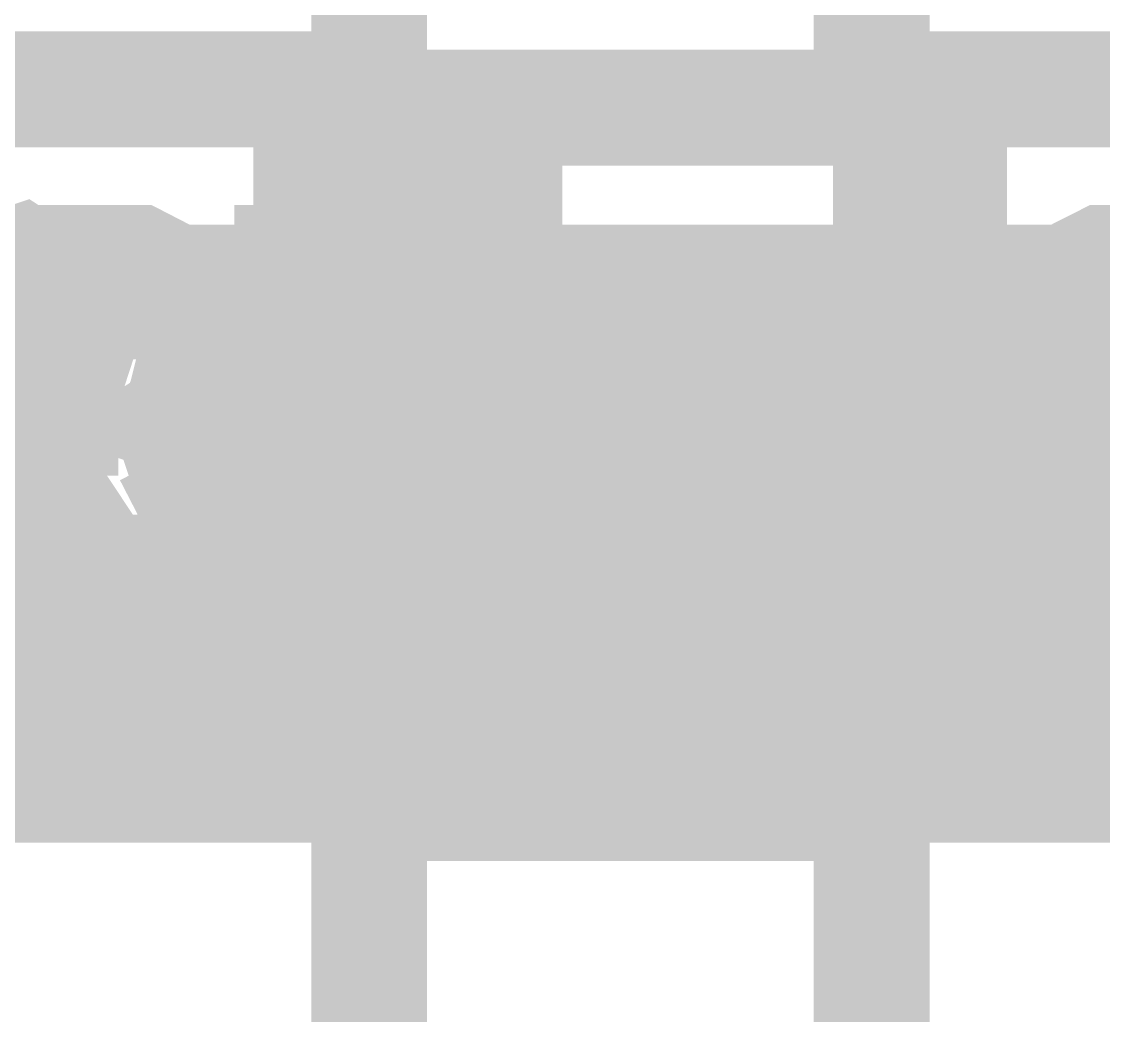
# Model space of a CAD drawing. Extents: x 0.1 to 11.6, y 0.3 to 16.2.
# Drawn here: x 8.2833 to 8.3767, y 12.2401 to 12.3258 of the extents above; entities that cross this region are included whole.
import ezdxf

# ---------------------------------------------------------------- set-up
doc = ezdxf.new("R2010")
doc.units = 0
doc.header["$MEASUREMENT"] = 0

msp = doc.modelspace()

# ---------------------------------------------------------------- linework, layer by layer
at = {"color": 0}
for points, const_width in [([(8.31332, 12.67), (8.31332, 12.3184)], 0.01), ([(8.35667, 12.3184), (8.35667, 12.67)], 0.01), ([(8.31332, 12.32), (8.25667, 12.32)], 0.01), ([(8.41336, 12.32), (8.35667, 12.32)], 0.01), ([(8.30832, 12.3184), (8.30832, 12.3033)], 0.01), ([(8.30832, 12.3184), (8.31, 12.3184)], 0.01), ([(8.30832, 12.3184), (8.33501, 12.3184)], 0.01), ([(8.35667, 12.32), (8.31332, 12.32)], 0.006667), ([(8.33501, 12.3184), (8.36165, 12.3184)], 0.01), ([(8.36333, 12.3184), (8.36165, 12.3184)], 0.01), ([(8.36333, 12.315), (8.36333, 12.3184)], 0.01), ([(8.26167, 12.3184), (8.32167, 12.3184)], 0.006667), ([(8.31332, 12.3167), (8.31332, 12.3184), (8.31168, 12.3184)], 0.006667), ([(8.31332, 12.3184), (8.31332, 12.265)], 0.006667), ([(8.34831, 12.3184), (8.40831, 12.3184)], 0.006667), ([(8.35835, 12.3184), (8.35667, 12.3184), (8.35667, 12.3167)], 0.006667), ([(8.35667, 12.265), (8.35667, 12.3184)], 0.006667), ([(8.31332, 12.3167), (8.31332, 12.2733)], 0.006667), ([(8.32167, 12.315), (8.31836, 12.3133), (8.31836, 12.31)], 0.01), ([(8.32167, 12.315), (8.32335, 12.315)], 0.01), ([(8.32167, 12.315), (8.32335, 12.315), (8.32335, 12.3133), (8.32497, 12.3133), (8.32497, 12.3117), (8.32497, 12.31), (8.32667, 12.31)], 0.01), ([(8.32497, 12.31), (8.32497, 12.3133), (8.32167, 12.315)], 0.01), ([(8.35667, 12.2733), (8.35667, 12.3167)], 0.006667), ([(8.36165, 12.31), (8.36165, 12.3117), (8.36165, 12.3133), (8.36333, 12.3133), (8.36333, 12.315)], 0.01), ([(8.36333, 12.315), (8.36501, 12.315)], 0.01), ([(8.36333, 12.31), (8.36333, 12.315)], 0.01), ([(8.31836, 12.31), (8.31836, 12.3117), (8.31836, 12.3133), (8.31999, 12.3133), (8.31999, 12.315), (8.32167, 12.315)], 0.006667), ([(8.36333, 12.315), (8.36165, 12.315), (8.36165, 12.3133), (8.36165, 12.3117), (8.36165, 12.31)], 0.006667), ([(8.36333, 12.315), (8.36333, 12.31)], 0.006667), ([(8.36333, 12.315), (8.36501, 12.315)], 0.006667), ([(8.32335, 12.3117), (8.31999, 12.3117)], 0.01), ([(8.31999, 12.3117), (8.31999, 12.31)], 0.01), ([(8.31999, 12.3117), (8.31999, 12.31)], 0.01), ([(8.32335, 12.31), (8.32335, 12.3117)], 0.01), ([(8.31836, 12.31), (8.31836, 12.3083), (8.31836, 12.3066), (8.31999, 12.3066), (8.32167, 12.3066), (8.32335, 12.3066), (8.32497, 12.3083), (8.32497, 12.31)], 0.01), ([(8.31999, 12.31), (8.31999, 12.3083)], 0.01), ([(8.31999, 12.31), (8.31999, 12.3083)], 0.01), ([(8.31999, 12.31), (8.32167, 12.31)], 0.01), ([(8.32667, 12.31), (8.32497, 12.31), (8.32497, 12.3083), (8.32497, 12.3066), (8.32335, 12.3066), (8.32167, 12.305)], 0.01), ([(8.32335, 12.3083), (8.32335, 12.31)], 0.01), ([(8.32335, 12.3117), (8.32335, 12.31)], 0.006667), ([(8.32335, 12.3117), (8.32497, 12.3117)], 0.006667), ([(8.36333, 12.3066), (8.36165, 12.3066), (8.36165, 12.3083), (8.36165, 12.31)], 0.01), ([(8.36165, 12.3117), (8.36333, 12.3117)], 0.006667), ([(8.36165, 12.31), (8.36165, 12.3117)], 0.006667), ([(8.36165, 12.31), (8.36333, 12.3117)], 0.006667), ([(8.36333, 12.305), (8.36333, 12.31)], 0.01), ([(8.36333, 12.3117), (8.36333, 12.31)], 0.006667), ([(8.36333, 12.3117), (8.36501, 12.3117)], 0.006667), ([(8.36333, 12.31), (8.36333, 12.3117)], 0.006667), ([(8.36333, 12.3083), (8.36333, 12.3117)], 0.006667), ([(8.30501, 12.26), (8.30501, 12.31)], 0.006667), ([(8.31999, 12.3083), (8.32335, 12.3083)], 0.01), ([(8.32167, 12.305), (8.32167, 12.3066), (8.31999, 12.3066), (8.31836, 12.3066), (8.31836, 12.3083), (8.31836, 12.31)], 0.006667), ([(8.32335, 12.31), (8.32497, 12.31)], 0.006667), ([(8.32335, 12.31), (8.32335, 12.3083)], 0.006667), ([(8.36165, 12.31), (8.36165, 12.3083), (8.36165, 12.3066), (8.36333, 12.3066), (8.36333, 12.305)], 0.006667), ([(8.36333, 12.3083), (8.36165, 12.31)], 0.006667), ([(8.36165, 12.3083), (8.36165, 12.31)], 0.006667), ([(8.36333, 12.31), (8.36165, 12.31)], 0.006667), ([(8.36165, 12.31), (8.36333, 12.31)], 0.006667), ([(8.36333, 12.31), (8.36333, 12.305)], 0.006667), ([(8.36333, 12.31), (8.36333, 12.3083)], 0.006667), ([(8.36333, 12.3083), (8.36333, 12.31)], 0.006667), ([(8.32335, 12.3083), (8.32497, 12.3083)], 0.006667), ([(8.36333, 12.3083), (8.36165, 12.3083)], 0.006667), ([(8.36333, 12.3033), (8.36333, 12.3066)], 0.01), ([(8.36333, 12.3083), (8.36501, 12.3083)], 0.006667), ([(8.28836, 12.3017), (8.28331, 12.305), (8.27832, 12.3033), (8.27501, 12.3), (8.27669, 12.295), (8.28, 12.29)], 0.01), ([(8.29167, 12.305), (8.27333, 12.305)], 0.01), ([(8.29665, 12.3033), (8.29335, 12.305), (8.29167, 12.305)], 0.01), ([(8.32167, 12.305), (8.32335, 12.305)], 0.01), ([(8.36333, 12.305), (8.36501, 12.305)], 0.01), ([(8.37831, 12.305), (8.37668, 12.305), (8.37332, 12.3033)], 0.01), ([(8.39665, 12.305), (8.37831, 12.305)], 0.01), ([(8.28999, 12.3033), (8.28836, 12.3017)], 0.01), ([(8.37999, 12.3033), (8.28999, 12.3033)], 0.01), ([(8.28999, 12.3033), (8.29167, 12.3033)], 0.01), ([(8.36333, 12.305), (8.36501, 12.305)], 0.006667), ([(8.38167, 12.3017), (8.37999, 12.3033)], 0.01), ([(8.28836, 12.3017), (8.28331, 12.2783)], 0.01), ([(8.29167, 12.29), (8.29665, 12.2933), (8.29833, 12.2983), (8.29665, 12.3033)], 0.006667), ([(8.29497, 12.3033), (8.29335, 12.2983)], 0.006667), ([(8.30832, 12.3033), (8.30832, 12.3017)], 0.006667), ([(8.36333, 12.3017), (8.36333, 12.3033)], 0.006667), ([(8.37332, 12.3033), (8.37169, 12.2983), (8.37332, 12.2933), (8.37831, 12.29)], 0.006667), ([(8.37668, 12.2983), (8.37668, 12.3033)], 0.006667), ([(8.28668, 12.2917), (8.28836, 12.2933), (8.28999, 12.2983), (8.28836, 12.3017)], 0.006667), ([(8.30664, 12.3017), (8.33501, 12.3017)], 0.006667), ([(8.30664, 12.3017), (8.30664, 12.3)], 0.006667), ([(8.33501, 12.3017), (8.36333, 12.3017)], 0.006667), ([(8.36333, 12.3), (8.36333, 12.3017)], 0.006667), ([(8.38167, 12.3017), (8.37999, 12.2967), (8.38336, 12.2917), (8.38835, 12.29)], 0.006667), ([(8.30003, 12.3), (8.33501, 12.3)], 0.006667), ([(8.30003, 12.3), (8.30003, 12.2983)], 0.006667), ([(8.30501, 12.3), (8.30333, 12.3)], 0.006667), ([(8.30501, 12.3), (8.30333, 12.2983)], 0.006667), ([(8.30501, 12.3), (8.33501, 12.3)], 0.006667), ([(8.30501, 12.3), (8.33501, 12.3)], 0.006667), ([(8.30832, 12.3), (8.30832, 12.2967)], 0.006667), ([(8.33501, 12.3), (8.37001, 12.3)], 0.006667), ([(8.33501, 12.3), (8.36501, 12.3)], 0.006667), ([(8.33501, 12.3), (8.36501, 12.3)], 0.006667), ([(8.36333, 12.2967), (8.36333, 12.3)], 0.006667), ([(8.36833, 12.2983), (8.36501, 12.3)], 0.006667), ([(8.36833, 12.3), (8.36501, 12.3)], 0.006667), ([(8.37001, 12.2983), (8.37001, 12.3)], 0.006667), ([(8.32167, 12.2983), (8.29335, 12.2983)], 0.006667), ([(8.29335, 12.2983), (8.29497, 12.2983)], 0.006667), ([(8.29335, 12.2983), (8.29335, 12.2967)], 0.006667), ([(8.29665, 12.2983), (8.29665, 12.295)], 0.006667), ([(8.29833, 12.2983), (8.29833, 12.2967)], 0.006667), ([(8.30003, 12.2983), (8.33501, 12.2983)], 0.006667), ([(8.30333, 12.2983), (8.30165, 12.2967)], 0.006667), ([(8.30333, 12.2983), (8.30165, 12.2967)], 0.006667), ([(8.30333, 12.2983), (8.30165, 12.2967)], 0.006667), ([(8.30333, 12.2983), (8.33501, 12.2983)], 0.006667), ([(8.30333, 12.2983), (8.33501, 12.2983)], 0.006667), ([(8.30664, 12.2983), (8.30664, 12.2967)], 0.006667), ([(8.30664, 12.2983), (8.30832, 12.2983)], 0.006667), ([(8.33501, 12.2983), (8.37001, 12.2983)], 0.006667), ([(8.33501, 12.2983), (8.36664, 12.2983)], 0.006667), ([(8.33501, 12.2983), (8.36664, 12.2983)], 0.006667), ([(8.37668, 12.2983), (8.34831, 12.2983)], 0.006667), ([(8.36333, 12.2967), (8.36333, 12.2983)], 0.006667), ([(8.36333, 12.2983), (8.36501, 12.2983)], 0.006667), ([(8.36833, 12.2967), (8.36664, 12.2983)], 0.006667), ([(8.36833, 12.2967), (8.36664, 12.2983)], 0.006667), ([(8.36833, 12.2967), (8.36664, 12.2983)], 0.006667), ([(8.37169, 12.2967), (8.37169, 12.2983)], 0.006667), ([(8.375, 12.29), (8.37332, 12.2983)], 0.006667), ([(8.37332, 12.2983), (8.375, 12.2983)], 0.006667), ([(8.37668, 12.2967), (8.37668, 12.2983)], 0.006667), ([(8.32167, 12.2967), (8.29335, 12.2967)], 0.006667), ([(8.29335, 12.2967), (8.29497, 12.2967)], 0.006667), ([(8.29665, 12.2967), (8.29497, 12.29)], 0.006667), ([(8.29833, 12.2967), (8.33501, 12.2967)], 0.006667), ([(8.33501, 12.2967), (8.29833, 12.2967)], 0.006667), ([(8.29833, 12.2967), (8.33501, 12.2967)], 0.006667), ([(8.33501, 12.2967), (8.29833, 12.2967)], 0.006667), ([(8.29833, 12.2967), (8.30003, 12.2967)], 0.006667), ([(8.29833, 12.2967), (8.30003, 12.2967)], 0.006667), ([(8.30003, 12.2967), (8.29833, 12.2967)], 0.006667), ([(8.29833, 12.2967), (8.30003, 12.2967)], 0.006667), ([(8.29833, 12.2967), (8.30003, 12.295)], 0.006667), ([(8.30003, 12.2967), (8.33501, 12.2967)], 0.006667), ([(8.30003, 12.2967), (8.33501, 12.2967)], 0.006667), ([(8.30003, 12.2967), (8.30165, 12.2967)], 0.006667), ([(8.30003, 12.2967), (8.30165, 12.2967)], 0.006667), ([(8.30165, 12.2967), (8.33501, 12.2967)], 0.006667), ([(8.30165, 12.2967), (8.33501, 12.2967)], 0.006667), ([(8.30165, 12.2967), (8.30333, 12.2967)], 0.006667), ([(8.30333, 12.2967), (8.30165, 12.2967)], 0.006667), ([(8.30333, 12.2967), (8.33501, 12.2967)], 0.006667), ([(8.30501, 12.2967), (8.30664, 12.2967)], 0.006667), ([(8.30664, 12.2967), (8.33501, 12.2967)], 0.006667), ([(8.30832, 12.2967), (8.30664, 12.2967)], 0.006667), ([(8.30832, 12.2967), (8.30664, 12.2967)], 0.006667), ([(8.30832, 12.2967), (8.33501, 12.2967)], 0.006667), ([(8.30832, 12.2967), (8.33501, 12.2967)], 0.006667), ([(8.30832, 12.2967), (8.30832, 12.2933)], 0.006667), ([(8.31836, 12.29), (8.31836, 12.2967)], 0.006667), ([(8.31836, 12.29), (8.31836, 12.2967)], 0.006667), ([(8.31836, 12.2967), (8.31836, 12.29)], 0.006667), ([(8.31836, 12.29), (8.31836, 12.2967)], 0.006667), ([(8.37169, 12.2967), (8.33501, 12.2967)], 0.006667), ([(8.33501, 12.2967), (8.37169, 12.2967)], 0.006667), ([(8.33501, 12.2967), (8.37169, 12.2967)], 0.006667), ([(8.33501, 12.2967), (8.37001, 12.2967)], 0.006667), ([(8.37169, 12.2967), (8.33501, 12.2967)], 0.006667), ([(8.33501, 12.2967), (8.37001, 12.2967)], 0.006667), ([(8.33501, 12.2967), (8.36833, 12.2967)], 0.006667), ([(8.33501, 12.2967), (8.36833, 12.2967)], 0.006667), ([(8.33501, 12.2967), (8.36664, 12.2967)], 0.006667), ([(8.33501, 12.2967), (8.36333, 12.2967)], 0.006667), ([(8.33501, 12.2967), (8.36333, 12.2967)], 0.006667), ([(8.33501, 12.2967), (8.36333, 12.2967)], 0.006667), ([(8.37668, 12.2967), (8.34831, 12.2967)], 0.006667), ([(8.35167, 12.2967), (8.35167, 12.29)], 0.006667), ([(8.35167, 12.29), (8.35167, 12.2967)], 0.006667), ([(8.35335, 12.29), (8.35335, 12.2967)], 0.006667), ([(8.35335, 12.29), (8.35335, 12.2967)], 0.006667), ([(8.36333, 12.2967), (8.36501, 12.2967)], 0.006667), ([(8.36333, 12.2967), (8.36501, 12.2967)], 0.006667), ([(8.36333, 12.2933), (8.36333, 12.2967)], 0.006667), ([(8.36501, 12.2967), (8.36664, 12.2967)], 0.006667), ([(8.36833, 12.2967), (8.36664, 12.2967)], 0.006667), ([(8.36833, 12.2967), (8.37001, 12.2967)], 0.006667), ([(8.37169, 12.2967), (8.37001, 12.2967)], 0.006667), ([(8.37001, 12.295), (8.37169, 12.2967)], 0.006667), ([(8.37001, 12.2967), (8.37169, 12.2967)], 0.006667), ([(8.37001, 12.2967), (8.37169, 12.2967)], 0.006667), ([(8.37169, 12.2967), (8.37332, 12.2967)], 0.006667), ([(8.37169, 12.2967), (8.37332, 12.2967)], 0.006667), ([(8.37169, 12.2967), (8.37332, 12.2967)], 0.006667), ([(8.375, 12.29), (8.37332, 12.2967)], 0.006667), ([(8.29665, 12.295), (8.29665, 12.28)], 0.006667), ([(8.30501, 12.295), (8.30333, 12.295), (8.30165, 12.295), (8.30165, 12.2933), (8.30003, 12.2933), (8.30003, 12.2917), (8.29833, 12.2917), (8.29833, 12.29), (8.29833, 12.2884), (8.30003, 12.2867), (8.30003, 12.285), (8.30165, 12.285), (8.30333, 12.285), (8.30333, 12.2833), (8.30501, 12.2833)], 0.006667), ([(8.30003, 12.295), (8.30165, 12.295)], 0.006667), ([(8.30003, 12.295), (8.30003, 12.2933)], 0.006667), ([(8.31, 12.295), (8.30832, 12.295), (8.30664, 12.2933), (8.30664, 12.2917), (8.30501, 12.2917), (8.30501, 12.29), (8.30501, 12.2884), (8.30501, 12.2867), (8.30664, 12.2867), (8.30664, 12.285), (8.30832, 12.285), (8.31, 12.2833)], 0.006667), ([(8.30832, 12.295), (8.30664, 12.295), (8.30664, 12.2933), (8.30501, 12.2933), (8.30501, 12.2917), (8.30501, 12.29), (8.30501, 12.2884), (8.30501, 12.2867), (8.30501, 12.285), (8.30664, 12.285), (8.30832, 12.285), (8.30832, 12.2833), (8.31, 12.2833)], 0.006667), ([(8.30501, 12.2833), (8.30832, 12.285), (8.31, 12.29), (8.30832, 12.2933), (8.30501, 12.295)], 0.006667), ([(8.31, 12.2833), (8.31332, 12.285), (8.315, 12.29), (8.31332, 12.2933), (8.31, 12.295)], 0.006667), ([(8.31168, 12.2833), (8.315, 12.285), (8.31668, 12.29), (8.315, 12.2933), (8.31168, 12.295)], 0.006667), ([(8.32667, 12.295), (8.32497, 12.295), (8.32335, 12.295), (8.32335, 12.2933), (8.32167, 12.2933), (8.32167, 12.2917), (8.31999, 12.2917), (8.31999, 12.29), (8.31999, 12.2884), (8.32167, 12.2884), (8.32167, 12.2867), (8.32167, 12.285), (8.32335, 12.285), (8.32497, 12.285), (8.32497, 12.2833), (8.32667, 12.2833)], 0.006667), ([(8.32497, 12.295), (8.32335, 12.295), (8.32167, 12.295), (8.32167, 12.2933), (8.31999, 12.2933), (8.31999, 12.2917), (8.31999, 12.29), (8.31999, 12.2884), (8.31999, 12.2867), (8.32167, 12.285), (8.32335, 12.285), (8.32335, 12.2833), (8.32497, 12.2833)], 0.006667), ([(8.32497, 12.2833), (8.32835, 12.285), (8.33003, 12.29), (8.32835, 12.2933), (8.32497, 12.295)], 0.006667), ([(8.32667, 12.2833), (8.33003, 12.285), (8.33165, 12.29), (8.33003, 12.2933), (8.32667, 12.295)], 0.006667), ([(8.34332, 12.295), (8.34169, 12.295), (8.34169, 12.2933), (8.34, 12.2933), (8.34, 12.2917), (8.33832, 12.2917), (8.33832, 12.29), (8.33832, 12.2884), (8.33832, 12.2867), (8.34, 12.2867), (8.34, 12.285), (8.34169, 12.285), (8.34332, 12.285), (8.34332, 12.2833)], 0.006667), ([(8.345, 12.295), (8.34332, 12.295), (8.34169, 12.295), (8.34169, 12.2933), (8.34, 12.2933), (8.34, 12.2917), (8.34, 12.29), (8.34, 12.2884), (8.34, 12.2867), (8.34169, 12.285), (8.34332, 12.285), (8.34332, 12.2833), (8.345, 12.2833)], 0.006667), ([(8.345, 12.2833), (8.34999, 12.285), (8.34999, 12.29), (8.34999, 12.2933), (8.345, 12.295)], 0.006667), ([(8.345, 12.2833), (8.34831, 12.285), (8.34999, 12.29), (8.34831, 12.2933), (8.345, 12.295)], 0.006667), ([(8.35835, 12.295), (8.35667, 12.295), (8.35667, 12.2933), (8.35499, 12.2933), (8.35499, 12.2917), (8.35499, 12.29), (8.35335, 12.29), (8.35335, 12.2884), (8.35499, 12.2884), (8.35499, 12.2867), (8.35499, 12.285), (8.35667, 12.285), (8.35835, 12.285), (8.35835, 12.2833), (8.36003, 12.2833)], 0.006667), ([(8.36003, 12.295), (8.35835, 12.295), (8.35667, 12.295), (8.35667, 12.2933), (8.35499, 12.2933), (8.35499, 12.2917), (8.35499, 12.29), (8.35499, 12.2884), (8.35499, 12.2867), (8.35667, 12.2867), (8.35667, 12.285), (8.35835, 12.285), (8.35835, 12.2833), (8.36003, 12.2833)], 0.006667), ([(8.36501, 12.295), (8.36333, 12.295), (8.36333, 12.2933), (8.36165, 12.2933), (8.36165, 12.2917), (8.36003, 12.2917), (8.36003, 12.29), (8.36003, 12.2884), (8.36003, 12.2867), (8.36165, 12.2867), (8.36165, 12.285), (8.36333, 12.285), (8.36501, 12.285), (8.36501, 12.2833)], 0.006667), ([(8.36003, 12.2833), (8.36501, 12.285), (8.36664, 12.29), (8.36501, 12.2933), (8.36003, 12.295)], 0.006667), ([(8.36003, 12.2833), (8.36333, 12.285), (8.36501, 12.29), (8.36333, 12.2933), (8.36003, 12.295)], 0.006667), ([(8.36664, 12.2833), (8.37001, 12.285), (8.37169, 12.29), (8.37001, 12.2933), (8.36664, 12.295)], 0.006667), ([(8.37001, 12.295), (8.37169, 12.295)], 0.006667), ([(8.37001, 12.2933), (8.37001, 12.295)], 0.006667), ([(8.285, 12.29), (8.285, 12.2917), (8.28668, 12.2917)], 0.01), ([(8.30003, 12.2933), (8.29833, 12.29), (8.30003, 12.2867)], 0.006667), ([(8.30003, 12.2933), (8.30165, 12.2933)], 0.006667), ([(8.30832, 12.2933), (8.33501, 12.2933)], 0.006667), ([(8.30832, 12.285), (8.31, 12.2884), (8.31, 12.2917), (8.30832, 12.2933)], 0.006667), ([(8.33501, 12.2933), (8.33664, 12.2933)], 0.006667), ([(8.33501, 12.2933), (8.36333, 12.2933)], 0.006667), ([(8.36333, 12.2933), (8.36003, 12.2917), (8.36003, 12.2884), (8.36333, 12.285)], 0.006667), ([(8.37001, 12.2867), (8.37169, 12.29), (8.37001, 12.2933)], 0.006667), ([(8.37001, 12.2933), (8.37169, 12.2933)], 0.006667), ([(8.38336, 12.2933), (8.375, 12.29)], 0.006667), ([(8.27333, 12.29), (8.28668, 12.29)], 0.01), ([(8.29167, 12.2917), (8.27333, 12.2917)], 0.006667), ([(8.29167, 12.2783), (8.29665, 12.28), (8.29833, 12.285), (8.29665, 12.29), (8.29167, 12.2917)], 0.006667), ([(8.37831, 12.2917), (8.37332, 12.29), (8.37169, 12.285), (8.37332, 12.28), (8.37831, 12.2783)], 0.006667), ([(8.39665, 12.2917), (8.37831, 12.2917)], 0.006667), ([(8.28, 12.29), (8.28168, 12.29)], 0.006667), ([(8.28168, 12.29), (8.28331, 12.29)], 0.006667), ([(8.28168, 12.29), (8.28331, 12.29)], 0.006667), ([(8.28331, 12.29), (8.285, 12.29)], 0.006667), ([(8.28668, 12.29), (8.29167, 12.29)], 0.006667), ([(8.29497, 12.29), (8.29665, 12.285)], 0.006667), ([(8.31836, 12.2867), (8.31836, 12.29)], 0.006667), ([(8.31836, 12.2867), (8.31836, 12.29)], 0.006667), ([(8.31836, 12.29), (8.31836, 12.2867)], 0.006667), ([(8.31836, 12.2867), (8.31836, 12.29)], 0.006667), ([(8.35167, 12.29), (8.35167, 12.2867)], 0.006667), ([(8.35167, 12.2867), (8.35167, 12.29)], 0.006667), ([(8.35335, 12.2867), (8.35335, 12.29)], 0.006667), ([(8.35335, 12.2867), (8.35335, 12.29)], 0.006667), ([(8.375, 12.285), (8.375, 12.2867), (8.375, 12.2884), (8.375, 12.29)], 0.006667), ([(8.375, 12.29), (8.37668, 12.29)], 0.006667), ([(8.375, 12.29), (8.375, 12.2884), (8.375, 12.2867), (8.375, 12.285)], 0.006667), ([(8.375, 12.285), (8.375, 12.29)], 0.006667), ([(8.37831, 12.29), (8.39333, 12.29)], 0.006667), ([(8.30003, 12.2867), (8.30165, 12.2867)], 0.006667), ([(8.30003, 12.2867), (8.30003, 12.2833)], 0.006667), ([(8.31836, 12.2867), (8.35335, 12.2867)], 0.006667), ([(8.31836, 12.2867), (8.31999, 12.2867)], 0.006667), ([(8.31836, 12.2867), (8.31999, 12.2867)], 0.006667), ([(8.33501, 12.2867), (8.33664, 12.2867)], 0.006667), ([(8.37001, 12.2867), (8.37169, 12.2867)], 0.006667), ([(8.375, 12.285), (8.38499, 12.2867)], 0.006667), ([(8.29665, 12.285), (8.29335, 12.2833)], 0.006667), ([(8.29665, 12.285), (8.29833, 12.285)], 0.006667), ([(8.29665, 12.285), (8.29833, 12.285), (8.30832, 12.285), (8.31836, 12.285)], 0.006667), ([(8.30832, 12.285), (8.30832, 12.2833)], 0.006667), ([(8.35335, 12.285), (8.36333, 12.285), (8.37169, 12.285), (8.375, 12.285)], 0.006667), ([(8.36333, 12.2833), (8.36333, 12.285)], 0.006667), ([(8.37001, 12.285), (8.37169, 12.285)], 0.006667), ([(8.37001, 12.285), (8.37169, 12.285)], 0.006667), ([(8.37001, 12.2833), (8.37001, 12.285)], 0.006667), ([(8.37332, 12.28), (8.375, 12.285)], 0.006667), ([(8.375, 12.285), (8.37668, 12.285)], 0.006667), ([(8.375, 12.285), (8.37668, 12.285)], 0.006667), ([(8.375, 12.285), (8.37668, 12.285)], 0.006667), ([(8.375, 12.285), (8.37668, 12.285)], 0.006667), ([(8.375, 12.285), (8.37668, 12.285)], 0.006667), ([(8.375, 12.285), (8.37668, 12.285)], 0.006667), ([(8.375, 12.285), (8.37668, 12.285)], 0.006667), ([(8.37668, 12.2833), (8.375, 12.285)], 0.006667), ([(8.29335, 12.2833), (8.29497, 12.2833)], 0.006667), ([(8.29335, 12.2833), (8.29335, 12.2817), (8.29335, 12.28)], 0.006667), ([(8.29833, 12.2833), (8.33501, 12.2833)], 0.006667), ([(8.29833, 12.2833), (8.33501, 12.2833)], 0.006667), ([(8.29833, 12.2833), (8.33501, 12.2833)], 0.006667), ([(8.29833, 12.2833), (8.29833, 12.2817)], 0.006667), ([(8.29833, 12.2833), (8.30003, 12.2833)], 0.006667), ([(8.29833, 12.2833), (8.30003, 12.2817)], 0.006667), ([(8.29833, 12.2833), (8.30003, 12.2833)], 0.006667), ([(8.30003, 12.2833), (8.29833, 12.2833)], 0.006667), ([(8.30003, 12.2833), (8.30165, 12.2833)], 0.006667), ([(8.30003, 12.2833), (8.30003, 12.2817)], 0.006667), ([(8.30165, 12.2833), (8.33501, 12.2833)], 0.006667), ([(8.30165, 12.2833), (8.33501, 12.2833)], 0.006667), ([(8.30165, 12.2833), (8.30333, 12.28)], 0.006667), ([(8.30165, 12.2833), (8.30333, 12.28)], 0.006667), ([(8.30165, 12.2833), (8.30333, 12.2833)], 0.006667), ([(8.30165, 12.2833), (8.30333, 12.28)], 0.006667), ([(8.30165, 12.2833), (8.30333, 12.2817)], 0.006667), ([(8.30664, 12.2833), (8.30501, 12.2817)], 0.006667), ([(8.30664, 12.2833), (8.33501, 12.2833)], 0.006667), ([(8.30664, 12.2833), (8.30832, 12.2833)], 0.006667), ([(8.30664, 12.2833), (8.30664, 12.28)], 0.006667), ([(8.30664, 12.2833), (8.30832, 12.2817)], 0.006667), ([(8.30832, 12.2833), (8.33501, 12.2833)], 0.006667), ([(8.33501, 12.2833), (8.37169, 12.2833)], 0.006667), ([(8.33501, 12.2833), (8.37169, 12.2833)], 0.006667), ([(8.33501, 12.2833), (8.37169, 12.2833)], 0.006667), ([(8.33501, 12.2833), (8.36833, 12.2833)], 0.006667), ([(8.33501, 12.2833), (8.36833, 12.2833)], 0.006667), ([(8.33501, 12.2833), (8.36333, 12.2833)], 0.006667), ([(8.33501, 12.2833), (8.36333, 12.2833)], 0.006667), ([(8.36333, 12.2833), (8.36501, 12.2833)], 0.006667), ([(8.36333, 12.28), (8.36333, 12.2833)], 0.006667), ([(8.36333, 12.2817), (8.36333, 12.2833)], 0.006667), ([(8.36501, 12.2817), (8.36501, 12.2833)], 0.006667), ([(8.36664, 12.28), (8.36833, 12.2833)], 0.006667), ([(8.36664, 12.28), (8.36833, 12.2833)], 0.006667), ([(8.36664, 12.28), (8.36833, 12.2833)], 0.006667), ([(8.36664, 12.2817), (8.36833, 12.2833)], 0.006667), ([(8.36833, 12.2833), (8.37001, 12.2833)], 0.006667), ([(8.37001, 12.2817), (8.37169, 12.2833)], 0.006667), ([(8.37169, 12.2833), (8.37001, 12.2833)], 0.006667), ([(8.37001, 12.2833), (8.37169, 12.2833)], 0.006667), ([(8.37001, 12.2817), (8.37001, 12.2833)], 0.006667), ([(8.37169, 12.2817), (8.37169, 12.2833)], 0.006667), ([(8.37169, 12.2833), (8.37332, 12.2833)], 0.006667), ([(8.37169, 12.2833), (8.37332, 12.2833)], 0.006667), ([(8.37668, 12.28), (8.37831, 12.2817), (8.37831, 12.2833), (8.37668, 12.2833)], 0.006667), ([(8.29833, 12.2817), (8.33501, 12.2817)], 0.006667), ([(8.29833, 12.2817), (8.29833, 12.28)], 0.006667), ([(8.30003, 12.2817), (8.33501, 12.2817)], 0.006667), ([(8.30003, 12.2817), (8.33501, 12.2817)], 0.006667), ([(8.30003, 12.2817), (8.30165, 12.2817)], 0.006667), ([(8.30333, 12.2817), (8.33501, 12.2817)], 0.006667), ([(8.30832, 12.2817), (8.33501, 12.2817)], 0.006667), ([(8.30832, 12.2817), (8.30832, 12.2783)], 0.006667), ([(8.33501, 12.2817), (8.37169, 12.2817)], 0.006667), ([(8.33501, 12.2817), (8.37001, 12.2817)], 0.006667), ([(8.33501, 12.2817), (8.37001, 12.2817)], 0.006667), ([(8.33501, 12.2817), (8.36664, 12.2817)], 0.006667), ([(8.33501, 12.2817), (8.36333, 12.2817)], 0.006667), ([(8.36333, 12.2783), (8.36333, 12.2817)], 0.006667), ([(8.37001, 12.2817), (8.37169, 12.2817)], 0.006667), ([(8.37169, 12.28), (8.37169, 12.2817)], 0.006667), ([(8.27333, 12.2783), (8.29665, 12.2783)], 0.01), ([(8.28331, 12.2783), (8.285, 12.2783)], 0.01), ([(8.29335, 12.28), (8.29665, 12.2783)], 0.006667), ([(8.29665, 12.2783), (8.31, 12.2783)], 0.01), ([(8.29665, 12.28), (8.29833, 12.28), (8.30003, 12.28)], 0.006667), ([(8.29665, 12.28), (8.30165, 12.28)], 0.006667), ([(8.29665, 12.28), (8.29833, 12.28)], 0.006667), ([(8.30003, 12.28), (8.33501, 12.28)], 0.006667), ([(8.30003, 12.28), (8.30165, 12.28)], 0.006667), ([(8.30003, 12.28), (8.30165, 12.28)], 0.006667), ([(8.30165, 12.28), (8.30501, 12.28), (8.31, 12.28), (8.31332, 12.28), (8.31836, 12.28), (8.32335, 12.28)], 0.006667), ([(8.30333, 12.28), (8.33501, 12.28)], 0.006667), ([(8.30333, 12.28), (8.33501, 12.28)], 0.006667), ([(8.30333, 12.28), (8.30501, 12.2783)], 0.006667), ([(8.30333, 12.28), (8.30501, 12.2783)], 0.006667), ([(8.30664, 12.28), (8.30832, 12.28)], 0.006667), ([(8.30832, 12.2767), (8.31, 12.2767), (8.31, 12.2783)], 0.01), ([(8.32335, 12.28), (8.33501, 12.28)], 0.006667), ([(8.32335, 12.28), (8.33501, 12.28)], 0.006667), ([(8.33501, 12.28), (8.34332, 12.28), (8.34999, 12.28), (8.35499, 12.28), (8.36165, 12.28), (8.36501, 12.28), (8.37001, 12.28), (8.37169, 12.28), (8.37332, 12.28)], 0.006667), ([(8.36165, 12.2783), (8.36165, 12.2767), (8.36333, 12.2767)], 0.01), ([(8.36165, 12.2783), (8.375, 12.2783)], 0.01), ([(8.36501, 12.2783), (8.36833, 12.28)], 0.006667), ([(8.36501, 12.2783), (8.36833, 12.28)], 0.006667), ([(8.37332, 12.2783), (8.37668, 12.28)], 0.006667), ([(8.375, 12.2783), (8.39833, 12.2783)], 0.01), ([(8.27333, 12.2783), (8.29167, 12.2783)], 0.006667), ([(8.28, 12.2767), (8.28168, 12.2767), (8.28331, 12.2783)], 0.006667), ([(8.38499, 12.2767), (8.28836, 12.2767)], 0.01), ([(8.28999, 12.2783), (8.28999, 12.2767), (8.28836, 12.2767)], 0.006667), ([(8.28836, 12.2767), (8.28999, 12.2783)], 0.006667), ([(8.29335, 12.265), (8.29335, 12.2783)], 0.006667), ([(8.29497, 12.265), (8.29497, 12.2783)], 0.006667), ([(8.29665, 12.2783), (8.32167, 12.2783)], 0.006667), ([(8.29665, 12.2783), (8.29833, 12.2783)], 0.006667), ([(8.29665, 12.2783), (8.29665, 12.2767)], 0.006667), ([(8.30501, 12.2783), (8.33501, 12.2783)], 0.006667), ([(8.30501, 12.2783), (8.33501, 12.2783)], 0.006667), ([(8.30832, 12.2783), (8.30832, 12.2767), (8.30664, 12.2767)], 0.006667), ([(8.30664, 12.2783), (8.30664, 12.2767)], 0.006667), ([(8.33501, 12.2783), (8.36501, 12.2783)], 0.006667), ([(8.33501, 12.2783), (8.36501, 12.2783)], 0.006667), ([(8.34831, 12.2783), (8.37332, 12.2783)], 0.006667), ([(8.36165, 12.2767), (8.36003, 12.2767), (8.36003, 12.2783)], 0.006667), ([(8.36003, 12.2783), (8.36165, 12.2783)], 0.006667), ([(8.36333, 12.2767), (8.36333, 12.2783)], 0.006667), ([(8.37332, 12.2767), (8.37332, 12.2783)], 0.006667), ([(8.375, 12.2783), (8.375, 12.265)], 0.006667), ([(8.37668, 12.2783), (8.37668, 12.265)], 0.006667), ([(8.37831, 12.2783), (8.39665, 12.2783)], 0.006667), ([(8.28836, 12.2767), (8.27669, 12.2767)], 0.006667), ([(8.29665, 12.2767), (8.28999, 12.27)], 0.006667), ([(8.32167, 12.2767), (8.29665, 12.2767)], 0.006667), ([(8.29665, 12.2767), (8.29833, 12.2767)], 0.006667), ([(8.30165, 12.2767), (8.30165, 12.275), (8.30333, 12.275)], 0.006667), ([(8.30333, 12.275), (8.30501, 12.275), (8.30501, 12.2767)], 0.006667), ([(8.30664, 12.2767), (8.33501, 12.2767)], 0.006667), ([(8.30832, 12.2767), (8.30832, 12.2733)], 0.006667), ([(8.32335, 12.2767), (8.32497, 12.2767)], 0.006667), ([(8.32335, 12.2767), (8.33003, 12.2767)], 0.006667), ([(8.32335, 12.2767), (8.32497, 12.2767)], 0.006667), ([(8.32335, 12.2767), (8.32497, 12.2767)], 0.006667), ([(8.32335, 12.2767), (8.32497, 12.2767)], 0.006667), ([(8.32497, 12.2767), (8.32667, 12.2767)], 0.006667), ([(8.32835, 12.2767), (8.33003, 12.2767)], 0.006667), ([(8.33003, 12.2767), (8.33165, 12.2767)], 0.006667), ([(8.33003, 12.2767), (8.33165, 12.2767)], 0.006667), ([(8.33003, 12.2767), (8.33165, 12.2767)], 0.006667), ([(8.33003, 12.2767), (8.33165, 12.2767)], 0.006667), ([(8.33003, 12.2767), (8.33333, 12.2767)], 0.006667), ([(8.33003, 12.2767), (8.33165, 12.2767)], 0.006667), ([(8.33003, 12.2767), (8.33165, 12.2767)], 0.006667), ([(8.33003, 12.2767), (8.33165, 12.2767)], 0.006667), ([(8.33003, 12.2767), (8.33165, 12.2767)], 0.006667), ([(8.33003, 12.2767), (8.33165, 12.2767)], 0.006667), ([(8.33003, 12.2767), (8.33165, 12.2767)], 0.006667), ([(8.33003, 12.2767), (8.33165, 12.2767)], 0.006667), ([(8.33333, 12.2767), (8.33501, 12.2767)], 0.006667), ([(8.33333, 12.2767), (8.33501, 12.2767)], 0.006667), ([(8.33333, 12.2767), (8.33501, 12.2767)], 0.006667), ([(8.33333, 12.2767), (8.33501, 12.2767)], 0.006667), ([(8.33333, 12.2767), (8.33501, 12.2767)], 0.006667), ([(8.33501, 12.2767), (8.36333, 12.2767)], 0.006667), ([(8.33501, 12.2767), (8.33664, 12.2767)], 0.006667), ([(8.33501, 12.2767), (8.33832, 12.2767)], 0.006667), ([(8.33501, 12.2767), (8.33664, 12.2767)], 0.006667), ([(8.33664, 12.2767), (8.33832, 12.2767)], 0.006667), ([(8.33832, 12.2767), (8.34, 12.2767)], 0.006667), ([(8.33832, 12.2767), (8.34, 12.2767)], 0.006667), ([(8.33832, 12.2767), (8.34, 12.2767)], 0.006667), ([(8.33832, 12.2767), (8.34, 12.2767)], 0.006667), ([(8.33832, 12.2767), (8.34, 12.2767)], 0.006667), ([(8.33832, 12.2767), (8.34, 12.2767)], 0.006667), ([(8.33832, 12.2767), (8.34, 12.2767)], 0.006667), ([(8.33832, 12.2767), (8.34, 12.2767)], 0.006667), ([(8.33832, 12.2767), (8.34, 12.2767)], 0.006667), ([(8.33832, 12.2767), (8.34, 12.2767)], 0.006667), ([(8.33832, 12.2767), (8.34, 12.2767)], 0.006667), ([(8.34, 12.2767), (8.34169, 12.2767)], 0.006667), ([(8.34, 12.2767), (8.34169, 12.2767)], 0.006667), ([(8.34, 12.2767), (8.34169, 12.2767)], 0.006667), ([(8.34169, 12.2767), (8.34332, 12.2767)], 0.006667), ([(8.34169, 12.2767), (8.34332, 12.2767)], 0.006667), ([(8.34169, 12.2767), (8.34332, 12.2767)], 0.006667), ([(8.34169, 12.2767), (8.34332, 12.2767)], 0.006667), ([(8.34169, 12.2767), (8.34332, 12.2767)], 0.006667), ([(8.34169, 12.2767), (8.34332, 12.2767)], 0.006667), ([(8.34332, 12.2767), (8.345, 12.2767)], 0.006667), ([(8.34332, 12.2767), (8.345, 12.2767)], 0.006667), ([(8.34332, 12.2767), (8.345, 12.2767)], 0.006667), ([(8.345, 12.2767), (8.34668, 12.2767)], 0.006667), ([(8.34668, 12.2767), (8.34831, 12.2767)], 0.006667), ([(8.37332, 12.2767), (8.34831, 12.2767)], 0.006667), ([(8.36333, 12.2733), (8.36333, 12.2767)], 0.006667), ([(8.37999, 12.27), (8.37332, 12.2767)], 0.006667), ([(8.30832, 12.2733), (8.33501, 12.2733)], 0.006667), ([(8.30832, 12.2733), (8.31, 12.2733)], 0.006667), ([(8.31168, 12.2733), (8.31332, 12.2733)], 0.006667), ([(8.33501, 12.2733), (8.36165, 12.2733)], 0.006667), ([(8.35667, 12.2733), (8.35835, 12.2733)], 0.006667), ([(8.36165, 12.2733), (8.36333, 12.2733)], 0.006667), ([(8.27832, 12.27), (8.28331, 12.27)], 0.006667), ([(8.28331, 12.27), (8.29167, 12.27)], 0.006667), ([(8.28999, 12.27), (8.28999, 12.2683)], 0.006667), ([(8.30664, 12.27), (8.29167, 12.27)], 0.006667), ([(8.29167, 12.27), (8.29167, 12.2683)], 0.006667), ([(8.30501, 12.27), (8.30501, 12.2683)], 0.006667), ([(8.30501, 12.27), (8.30501, 12.265)], 0.006667), ([(8.30664, 12.27), (8.31, 12.27)], 0.006667), ([(8.30664, 12.27), (8.30832, 12.27)], 0.006667), ([(8.30664, 12.27), (8.30664, 12.2683)], 0.006667), ([(8.31, 12.27), (8.36165, 12.27)], 0.006667), ([(8.36165, 12.27), (8.36501, 12.27)], 0.006667), ([(8.36333, 12.27), (8.36333, 12.2683)], 0.006667), ([(8.36501, 12.27), (8.36501, 12.2683)], 0.006667), ([(8.37999, 12.27), (8.36501, 12.27)], 0.006667), ([(8.36501, 12.265), (8.36501, 12.27)], 0.006667), ([(8.37831, 12.27), (8.37831, 12.2683)], 0.006667), ([(8.28999, 12.2683), (8.28836, 12.2683)], 0.006667), ([(8.28836, 12.2683), (8.28836, 12.265)], 0.006667), ([(8.30664, 12.2683), (8.28999, 12.2683)], 0.006667), ([(8.28999, 12.2683), (8.28999, 12.265)], 0.006667), ([(8.30501, 12.2683), (8.30501, 12.265)], 0.006667), ([(8.30664, 12.2683), (8.30664, 12.265)], 0.006667), ([(8.36333, 12.2683), (8.36501, 12.2683)], 0.006667), ([(8.36333, 12.2683), (8.36333, 12.265)], 0.006667), ([(8.36333, 12.2683), (8.36501, 12.2683)], 0.006667), ([(8.36501, 12.2683), (8.36501, 12.265)], 0.006667), ([(8.36501, 12.2683), (8.36664, 12.2683)], 0.006667), ([(8.38167, 12.2683), (8.36501, 12.2683)], 0.006667), ([(8.26665, 12.265), (8.28168, 12.265)], 0.01), ([(8.28168, 12.265), (8.30832, 12.265)], 0.01), ([(8.30832, 12.265), (8.36165, 12.265)], 0.01), ([(8.30832, 12.265), (8.30832, 12.26)], 0.01), ([(8.31332, 12.265), (8.31332, 12.26)], 0.01), ([(8.35667, 12.26), (8.35667, 12.265)], 0.01), ([(8.36165, 12.26), (8.36165, 12.265)], 0.01), ([(8.36165, 12.265), (8.38835, 12.265)], 0.01), ([(8.29335, 12.26), (8.29335, 12.265)], 0.006667), ([(8.37668, 12.26), (8.37668, 12.265)], 0.006667), ([(8.25667, 12.2633), (8.285, 12.2633)], 0.006667), ([(8.31, 12.2633), (8.36003, 12.2633)], 0.006667), ([(8.28168, 12.26), (8.26665, 12.26)], 0.01), ([(8.30832, 12.26), (8.28168, 12.26)], 0.01), ([(8.30832, 12.26), (8.31332, 12.26)], 0.01), ([(8.35667, 12.26), (8.31332, 12.26)], 0.01), ([(8.315, 12.26), (8.315, 12.2584)], 0.01), ([(8.35499, 12.2584), (8.35499, 12.26)], 0.01), ([(8.35667, 12.26), (8.36165, 12.26)], 0.01), ([(8.38835, 12.26), (8.36165, 12.26)], 0.01), ([(8.31332, 12.2584), (8.31332, 12.1983)], 0.01), ([(8.35667, 12.2584), (8.31332, 12.2584)], 0.01), ([(8.35667, 12.1983), (8.35667, 12.2584)], 0.01)]:
    msp.add_lwpolyline(points, dxfattribs=dict(at, const_width=const_width))
at = {"color": 0, "const_width": 0.006667}
for points in [[(8.28168, 12.275), (8.28668, 12.2783), (8.28999, 12.2817), (8.28668, 12.2867), (8.28168, 12.29), (8.27832, 12.2867), (8.27501, 12.2817), (8.27832, 12.2783), (8.28168, 12.275)], [(8.38835, 12.275), (8.39333, 12.2783), (8.39501, 12.2817), (8.39333, 12.2867), (8.38835, 12.29), (8.38336, 12.2867), (8.37999, 12.2817), (8.38336, 12.2783), (8.38835, 12.275)]]:
    msp.add_lwpolyline(points, close=True, dxfattribs=at)

doc.saveas('drawing.dxf')
